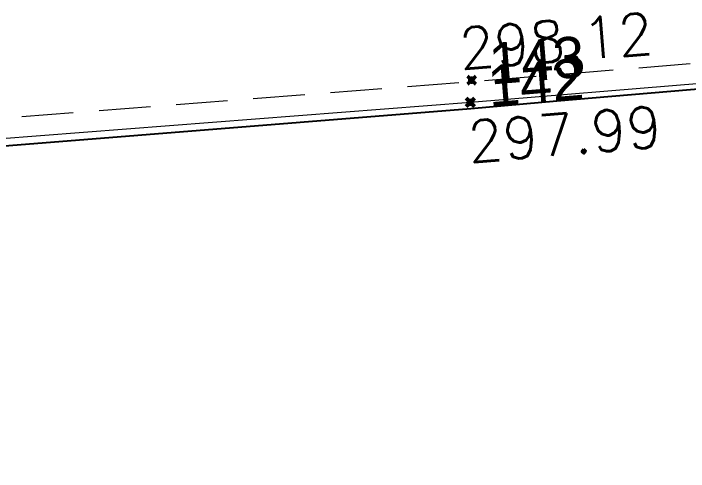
# Model space of a CAD drawing. Header units: metres. Extents: x 1851758 to 1852050, y 5187822 to 5188223.
# Drawn here: x 1851966.702 to 1851971.611, y 5187881.932 to 5187885.261 of the extents above; entities that cross this region are included whole.
import ezdxf
from ezdxf.enums import TextEntityAlignment as Align

# ---------------------------------------------------------------- set-up
doc = ezdxf.new("R2010")
doc.units = ezdxf.units.M
doc.header["$LTSCALE"] = 2.5
doc.header["$PDMODE"] = 35
doc.header["$PDSIZE"] = 0.03
doc.linetypes.add('L8', pattern=[0.225, 0.15, -0.075])
doc.layers.get('0').update_dxf_attribs({"linetype": 'CONTINUOUS', "lineweight": 30})
doc.layers.add('N', color=1, linetype='CONTINUOUS', plot=False)
for name, color, linetype, lineweight in [('P', 7, 'CONTINUOUS', 50), ('VOI', 251, 'CONTINUOUS', 20), ('Z', 7, 'CONTINUOUS', 9)]:
    doc.layers.add(name, color=color, linetype=linetype, lineweight=lineweight)
doc.layers.add('PFM_VRD ET 2D', color=7, linetype='CONTINUOUS')
doc.styles.add('SIMPLEX', font='SIMPLEX.SHX', dxfattribs={"oblique": 27})
doc.styles.get("Standard").update_dxf_attribs({"font": 'arial.ttf'})

# ---------------------------------------------------------------- blocks, each defined once
blk = doc.blocks.new('TCPOINT')
blk.add_point((0, 0))
at = {"layer": 'N'}
blk.add_attdef('MAT', (0.2, 0.2), '', height=0.34, dxfattribs=at)
at = {"layer": 'Z', "style": 'SIMPLEX'}
blk.add_attdef('ALT', (0.2, -0.54), '', height=0.34, dxfattribs=at)

msp = doc.modelspace()

# ---------------------------------------------------------------- linework, layer by layer
at = {"layer": 'PFM_VRD ET 2D', "flags": 128}
msp.add_lwpolyline([(1851956.6172, 5187883.4976), (1851970.0268, 5187884.5706), (1851970.0287, 5187884.5708), (1851970.6531, 5187884.625), (1851976.6829, 5187885.1372)], dxfattribs=at)
at = {"layer": 'VOI', "linetype": 'L8', "flags": 128}
msp.add_lwpolyline([(1851976.6693, 5187885.3047), (1851970.013, 5187884.7629), (1851956.2715, 5187883.692), (1851953.8325, 5187883.4922), (1851936.7382, 5187882.1342), (1851919.7918, 5187880.7585), (1851910.7776, 5187880.0076), (1851904.8873, 5187879.5294), (1851887.0287, 5187878.0595), (1851868.9293, 5187876.6098), (1851862.6631, 5187876.1318), (1851857.1947, 5187875.6892), (1851855.6144, 5187875.5574)], dxfattribs=at)
at = {"layer": 'VOI', "flags": 128}
msp.add_lwpolyline([(1851976.6794, 5187885.1588), (1851970.0249, 5187884.6145), (1851956.2833, 5187883.5436), (1851953.8444, 5187883.3438), (1851936.7502, 5187881.9858), (1851919.804, 5187880.6102), (1851910.7898, 5187879.8592), (1851904.8994, 5187879.381), (1851887.0408, 5187877.9111), (1851868.9409, 5187876.4614), (1851862.6748, 5187875.9834), (1851857.2069, 5187875.5408), (1851855.6268, 5187875.409)], dxfattribs=at)

# ---------------------------------------------------------------- block references
at = {"layer": 'P'}
ref = msp.add_blockref('TCPOINT', (1851970.0338, 5187884.7762, 298.12), dxfattribs=dict(at, rotation=301.9002445867005))
ref.add_attrib('MAT', '143', (1851970.1715, 5187884.7441, 298.12), dxfattribs={"layer": 'N', "height": 0.3, "rotation": 4.6408})
ref.add_attrib('ALT', '298.12', dxfattribs={"layer": 'Z', "height": 0.3, "rotation": 4.6408, "style": 'SIMPLEX'}).set_placement((1851969.9301, 5187885.1536, 298.12), align=Align.TOP_LEFT)
ref = msp.add_blockref('TCPOINT', (1851970.0249, 5187884.6145, 297.99), dxfattribs=dict(at, rotation=301.9002445867005))
ref.add_attrib('MAT', '142', (1851970.1626, 5187884.5825, 297.99), dxfattribs={"layer": 'N', "height": 0.3, "rotation": 4.6408})
ref.add_attrib('ALT', '297.99', dxfattribs={"layer": 'Z', "height": 0.3, "rotation": 4.6408, "style": 'SIMPLEX'}).set_placement((1851969.9928, 5187884.4768, 297.99), align=Align.TOP_LEFT)

doc.saveas('drawing.dxf')
